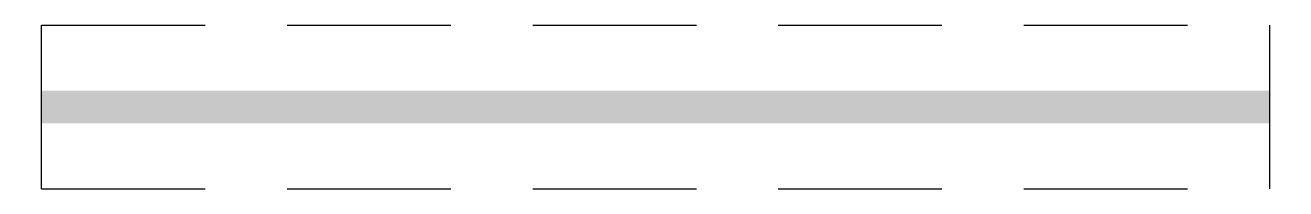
# Model space of a CAD drawing. Extents: x 424 to 501, y 215 to 225.
import ezdxf

# ---------------------------------------------------------------- set-up
doc = ezdxf.new("R2010")
doc.units = 0
doc.header["$LTSCALE"] = 20
doc.header["$MEASUREMENT"] = 0
doc.linetypes.add('DASHED', pattern=[0.75, 0.5, -0.25])
doc.layers.get('0').update_dxf_attribs({"linetype": 'CONTINUOUS'})

msp = doc.modelspace()

# ---------------------------------------------------------------- linework, layer by layer
at = {"linetype": 'DASHED'}
for p, q in [((425, 225), (500, 225)), ((425, 215), (500, 215))]:
    msp.add_line(p, q, dxfattribs=at)
for p, q in [((425, 215), (425, 225)), ((500, 225), (500, 215))]:
    msp.add_line(p, q)
at = {"const_width": 2}
msp.add_lwpolyline([(425, 220), (500, 220)], dxfattribs=at)

doc.saveas('drawing.dxf')
